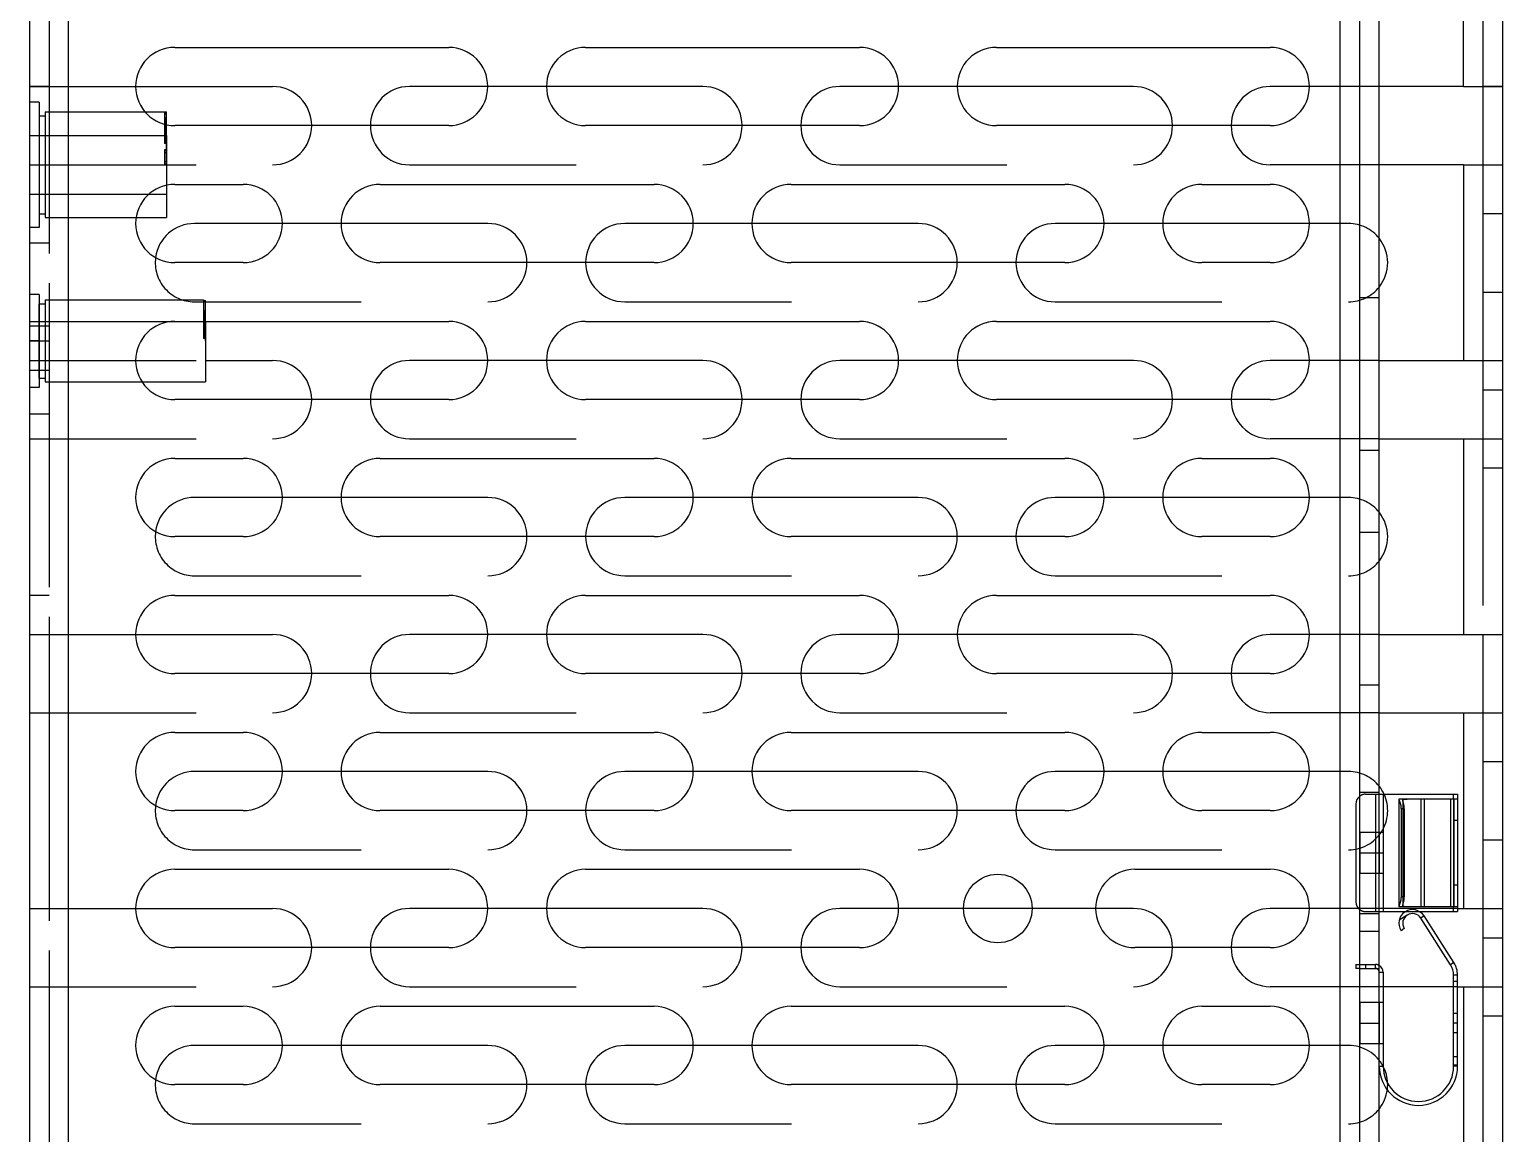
# Model space of a CAD drawing. Header units: millimetres. Extents: x 0 to 8948, y -1340 to 1100.
# Drawn here: x 4561 to 4636.3, y 637.1 to 693.5 of the extents above; entities that cross this region are included whole.
import ezdxf

# ---------------------------------------------------------------- set-up
doc = ezdxf.new("R2010")
doc.units = ezdxf.units.MM
doc.header["$LTSCALE"] = 85.25
doc.linetypes.add('HIDDEN', pattern=[0.2, 0.1, -0.1])
doc.layers.get('0').update_dxf_attribs({"linetype": 'CONTINUOUS'})
doc.layers.add('02___PRT_ALL_AXES', color=7, linetype='CONTINUOUS')
doc.layers.add('DEFAULT_2', color=8, linetype='HIDDEN')

msp = doc.modelspace()

# ---------------------------------------------------------------- linework, layer by layer
at = {"color": 3, "linetype": 'Continuous'}
for p, q in [((4628.959, 473.114), (4628.959, 728.614)), ((4562.959, 489.614), (4562.959, 698.614)), ((4627.959, 552.369), (4627.959, 698.614)), ((4560.959, 697.614), (4560.959, 490.614)), ((4568.388, 692.614), (4582.388, 692.614)), ((4589.388, 692.614), (4603.388, 692.614)), ((4610.388, 692.614), (4624.388, 692.614)), ((4582.388, 688.614), (4568.388, 688.614)), ((4603.388, 688.614), (4589.388, 688.614)), ((4624.388, 688.614), (4610.388, 688.614)), ((4568.388, 685.614), (4571.888, 685.614)), ((4578.888, 685.614), (4592.888, 685.614)), ((4599.888, 685.614), (4613.888, 685.614)), ((4620.888, 685.614), (4624.388, 685.614)), ((4571.888, 681.614), (4568.388, 681.614)), ((4592.888, 681.614), (4578.888, 681.614)), ((4613.888, 681.614), (4599.888, 681.614)), ((4624.388, 681.614), (4620.888, 681.614)), ((4568.388, 678.614), (4582.388, 678.614)), ((4589.388, 678.614), (4603.388, 678.614)), ((4610.388, 678.614), (4624.388, 678.614)), ((4635.259, 676.614), (4635.259, 672.614)), ((4582.388, 674.614), (4568.388, 674.614)), ((4603.388, 674.614), (4589.388, 674.614)), ((4624.388, 674.614), (4610.388, 674.614)), ((4568.388, 671.614), (4571.888, 671.614)), ((4578.888, 671.614), (4592.888, 671.614)), ((4599.888, 671.614), (4613.888, 671.614)), ((4620.888, 671.614), (4624.388, 671.614)), ((4571.888, 667.614), (4568.388, 667.614)), ((4592.888, 667.614), (4578.888, 667.614)), ((4613.888, 667.614), (4599.888, 667.614)), ((4624.388, 667.614), (4620.888, 667.614)), ((4568.388, 664.614), (4582.388, 664.614)), ((4589.388, 664.614), (4603.388, 664.614)), ((4610.388, 664.614), (4624.388, 664.614)), ((4635.259, 662.614), (4635.259, 658.614)), ((4582.388, 660.614), (4568.388, 660.614)), ((4603.388, 660.614), (4589.388, 660.614)), ((4624.388, 660.614), (4610.388, 660.614)), ((4568.388, 657.614), (4571.888, 657.614)), ((4578.888, 657.614), (4592.888, 657.614)), ((4599.888, 657.614), (4613.888, 657.614)), ((4620.888, 657.614), (4624.388, 657.614)), ((4633.959, 654.454), (4633.959, 648.454)), ((4571.888, 653.614), (4568.388, 653.614)), ((4592.888, 653.614), (4578.888, 653.614)), ((4613.888, 653.614), (4599.888, 653.614)), ((4624.388, 653.614), (4620.888, 653.614)), ((4630.959, 654.187), (4630.959, 648.721)), ((4633.959, 654.204), (4630.977, 654.204)), ((4632.249, 654.204), (4632.249, 648.704)), ((4633.77, 654.204), (4633.77, 648.704)), ((4568.388, 650.614), (4582.388, 650.614)), ((4589.388, 650.614), (4603.388, 650.614)), ((4617.459, 650.614), (4624.388, 650.614)), ((4633.959, 648.704), (4630.977, 648.704)), ((4635.259, 648.614), (4635.259, 644.614)), ((4633.77, 645.85), (4632.249, 648.231)), ((4582.388, 646.614), (4568.388, 646.614)), ((4603.388, 646.614), (4589.388, 646.614)), ((4624.388, 646.614), (4617.459, 646.614)), ((4628.959, 645.554), (4628.759, 645.554)), ((4633.959, 640.554), (4633.959, 645.204)), ((4568.388, 643.614), (4571.888, 643.614)), ((4578.888, 643.614), (4592.888, 643.614)), ((4599.888, 643.614), (4613.888, 643.614)), ((4620.888, 643.614), (4624.388, 643.614)), ((4571.888, 639.614), (4568.388, 639.614)), ((4592.888, 639.614), (4578.888, 639.614)), ((4613.888, 639.614), (4599.888, 639.614)), ((4624.388, 639.614), (4620.888, 639.614))]:
    msp.add_line(p, q, dxfattribs=at)
at = {"color": 7, "linetype": 'Continuous'}
for p, q in [((4629.959, 608.614), (4629.959, 702.614)), ((4634.259, 690.614), (4634.259, 702.614)), ((4636.259, 702.614), (4636.259, 690.614)), ((4566.397, 690.614), (4573.388, 690.614)), ((4584.38, 690.614), (4580.388, 690.614)), ((4595.388, 690.614), (4587.397, 690.614)), ((4605.38, 690.614), (4602.388, 690.614)), ((4617.388, 690.614), (4608.397, 690.614)), ((4634.259, 690.614), (4636.259, 690.614)), ((4567.859, 689.308), (4567.859, 689.296)), ((4567.859, 689.308), (4567.959, 689.308)), ((4567.859, 689.296), (4567.959, 689.296)), ((4567.959, 688.666), (4567.959, 689.314)), ((4567.859, 688.973), (4567.859, 688.881)), ((4567.859, 688.973), (4567.959, 688.973)), ((4567.959, 688.965), (4567.859, 688.965)), ((4567.959, 688.921), (4567.859, 688.921)), ((4567.959, 688.908), (4567.859, 688.908)), ((4567.959, 688.905), (4567.859, 688.905)), ((4567.859, 688.881), (4567.959, 688.881)), ((4634.259, 686.614), (4634.259, 676.614)), ((4634.259, 686.614), (4636.259, 686.614)), ((4636.259, 686.614), (4636.259, 620.284)), ((4573.88, 683.614), (4569.388, 683.614)), ((4584.388, 683.614), (4576.897, 683.614)), ((4594.88, 683.614), (4591.388, 683.614)), ((4606.388, 683.614), (4597.897, 683.614)), ((4615.88, 683.614), (4613.388, 683.614)), ((4626.38, 683.614), (4618.897, 683.614)), ((4569.959, 677.614), (4569.959, 678.614)), ((4569.859, 678.359), (4569.859, 678.276)), ((4569.859, 678.359), (4569.959, 678.359)), ((4569.959, 678.341), (4569.859, 678.341)), ((4569.859, 678.276), (4569.959, 678.276)), ((4569.959, 676.614), (4573.388, 676.614)), ((4584.38, 676.614), (4580.388, 676.614)), ((4595.388, 676.614), (4587.397, 676.614)), ((4605.38, 676.614), (4602.388, 676.614)), ((4617.388, 676.614), (4608.397, 676.614)), ((4626.38, 676.614), (4624.388, 676.614)), ((4629.959, 676.614), (4636.259, 676.614)), ((4629.959, 672.614), (4636.259, 672.614)), ((4634.259, 672.614), (4634.259, 662.614)), ((4573.88, 669.614), (4569.388, 669.614)), ((4584.388, 669.614), (4576.897, 669.614)), ((4594.88, 669.614), (4591.388, 669.614)), ((4606.388, 669.614), (4597.897, 669.614)), ((4615.88, 669.614), (4613.388, 669.614)), ((4626.38, 669.614), (4618.897, 669.614)), ((4566.397, 662.614), (4573.388, 662.614)), ((4584.38, 662.614), (4580.388, 662.614)), ((4595.388, 662.614), (4587.397, 662.614)), ((4605.38, 662.614), (4602.388, 662.614)), ((4617.388, 662.614), (4608.397, 662.614)), ((4626.38, 662.614), (4624.388, 662.614)), ((4629.959, 662.614), (4636.259, 662.614)), ((4629.959, 658.614), (4636.259, 658.614)), ((4634.259, 658.614), (4634.259, 648.614)), ((4573.88, 655.614), (4569.388, 655.614)), ((4584.388, 655.614), (4576.897, 655.614)), ((4594.88, 655.614), (4591.388, 655.614)), ((4606.388, 655.614), (4597.897, 655.614)), ((4615.88, 655.614), (4613.388, 655.614)), ((4626.38, 655.614), (4618.897, 655.614)), ((4629.959, 654.454), (4633.959, 654.454)), ((4630.159, 654.454), (4630.159, 648.454)), ((4633.759, 654.204), (4633.759, 654.454)), ((4628.759, 653.954), (4628.759, 648.954)), ((4566.397, 648.614), (4573.388, 648.614)), ((4584.38, 648.614), (4580.388, 648.614)), ((4595.388, 648.614), (4587.397, 648.614)), ((4605.38, 648.614), (4602.388, 648.614)), ((4612.2, 648.614), (4608.719, 648.614)), ((4617.388, 648.614), (4615.47, 648.614)), ((4626.38, 648.614), (4624.388, 648.614)), ((4629.959, 648.454), (4631.301, 648.454)), ((4632.013, 648.454), (4633.959, 648.454)), ((4633.759, 648.454), (4633.759, 648.704)), ((4633.959, 648.614), (4636.259, 648.614)), ((4631.39, 648.276), (4630.977, 648.012)), ((4631.238, 647.585), (4631.069, 647.477)), ((4632.249, 648.231), (4632.081, 648.123)), ((4633.602, 645.742), (4632.081, 648.123)), ((4628.759, 645.754), (4628.759, 645.554)), ((4628.759, 645.754), (4628.959, 645.754)), ((4629.959, 645.354), (4630.159, 645.354)), ((4630.159, 645.354), (4630.159, 640.554)), ((4633.77, 645.85), (4633.602, 645.742)), ((4633.759, 644.614), (4630.159, 644.614)), ((4633.759, 640.554), (4633.759, 645.204)), ((4633.959, 645.204), (4633.759, 645.204)), ((4633.959, 644.614), (4636.259, 644.614)), ((4634.259, 644.614), (4634.259, 634.614)), ((4573.88, 641.614), (4569.388, 641.614)), ((4584.388, 641.614), (4576.897, 641.614)), ((4594.88, 641.614), (4591.388, 641.614)), ((4606.388, 641.614), (4597.897, 641.614)), ((4615.88, 641.614), (4613.388, 641.614)), ((4626.38, 641.614), (4618.897, 641.614)), ((4633.759, 641.054), (4633.959, 641.054)), ((4629.959, 640.554), (4630.159, 640.554)), ((4633.759, 640.621), (4633.959, 640.621)), ((4633.959, 640.554), (4633.759, 640.554))]:
    msp.add_line(p, q, dxfattribs=at)
at = {"color": 3, "linetype": 'Continuous'}
for centre, radius, start, end in [((4568.388, 690.614), 2, 90, 270), ((4582.388, 690.614), 2, 270, 90), ((4589.388, 690.614), 2, 90, 270), ((4603.388, 690.614), 2, 270, 90), ((4610.388, 690.614), 2, 90, 270), ((4624.388, 690.614), 2, 270, 90), ((4568.388, 683.614), 2, 90, 270), ((4571.888, 683.614), 2, 270, 90), ((4578.888, 683.614), 2, 90, 270), ((4592.888, 683.614), 2, 270, 90), ((4599.888, 683.614), 2, 90, 270), ((4613.888, 683.614), 2, 270, 90), ((4620.888, 683.614), 2, 90, 270), ((4624.388, 683.614), 2, 270, 90), ((4568.388, 676.614), 2, 90, 270), ((4582.388, 676.614), 2, 270, 90), ((4589.388, 676.614), 2, 90, 270), ((4603.388, 676.614), 2, 270, 90), ((4610.388, 676.614), 2, 90, 270), ((4624.388, 676.614), 2, 270, 90), ((4568.388, 669.614), 2, 90, 270), ((4571.888, 669.614), 2, 270, 90), ((4578.888, 669.614), 2, 90, 270), ((4592.888, 669.614), 2, 270, 90), ((4599.888, 669.614), 2, 90, 270), ((4613.888, 669.614), 2, 270, 90), ((4620.888, 669.614), 2, 90, 270), ((4624.388, 669.614), 2, 270, 90), ((4568.388, 662.614), 2, 90, 270), ((4582.388, 662.614), 2, 270, 90), ((4589.388, 662.614), 2, 90, 270), ((4603.388, 662.614), 2, 270, 90), ((4610.388, 662.614), 2, 90, 270), ((4624.388, 662.614), 2, 270, 90), ((4568.388, 655.614), 2, 90, 270), ((4571.888, 655.614), 2, 270, 90), ((4578.888, 655.614), 2, 90, 270), ((4592.888, 655.614), 2, 270, 90), ((4599.888, 655.614), 2, 90, 270), ((4613.888, 655.614), 2, 270, 90), ((4620.888, 655.614), 2, 90, 270), ((4624.388, 655.614), 2, 270, 90), ((4568.388, 648.614), 2, 90, 270), ((4582.388, 648.614), 2, 270, 90), ((4589.388, 648.614), 2, 90, 270), ((4603.388, 648.614), 2, 270, 90), ((4617.459, 648.614), 2, 90, 270), ((4624.388, 648.614), 2, 270, 90), ((4631.659, 647.854), 0.7, 32.57236, 212.57236), ((4632.759, 645.204), 1.2, 0, 32.57236), ((4568.388, 641.614), 2, 90, 270), ((4571.888, 641.614), 2, 270, 90), ((4578.888, 641.614), 2, 90, 270), ((4592.888, 641.614), 2, 270, 90), ((4599.888, 641.614), 2, 90, 270), ((4613.888, 641.614), 2, 270, 90), ((4620.888, 641.614), 2, 90, 270), ((4624.388, 641.614), 2, 270, 90), ((4631.959, 640.554), 2, 180, 0)]:
    msp.add_arc(centre, radius, start, end, dxfattribs=at)
at = {"color": 7, "linetype": 'Continuous'}
for centre, radius, start, end in [((4573.388, 688.614), 2, 0, 90), ((4580.388, 688.614), 2, 90, 180), ((4595.388, 688.614), 2, 0, 90), ((4602.388, 688.614), 2, 90, 180), ((4617.388, 688.614), 2, 0, 90), ((4569.388, 681.614), 2, 90, 172.45665), ((4584.388, 681.614), 2, 0, 90), ((4591.388, 681.614), 2, 90, 180), ((4606.388, 681.614), 2, 0, 90), ((4613.388, 681.614), 2, 90, 180), ((4628.388, 681.614), 2, 321.87082, 38.12918), ((4573.388, 674.614), 2, 0, 90), ((4580.388, 674.614), 2, 90, 180), ((4595.388, 674.614), 2, 0, 90), ((4602.388, 674.614), 2, 90, 180), ((4617.388, 674.614), 2, 0, 90), ((4624.388, 674.614), 2, 90, 180), ((4569.388, 667.614), 2, 90, 172.45665), ((4584.388, 667.614), 2, 0, 90), ((4591.388, 667.614), 2, 90, 180), ((4606.388, 667.614), 2, 0, 90), ((4613.388, 667.614), 2, 90, 180), ((4628.388, 667.614), 2, 321.87082, 38.12918), ((4573.388, 660.614), 2, 0, 90), ((4580.388, 660.614), 2, 90, 180), ((4595.388, 660.614), 2, 0, 90), ((4602.388, 660.614), 2, 90, 180), ((4617.388, 660.614), 2, 0, 90), ((4624.388, 660.614), 2, 90, 180), ((4569.388, 653.614), 2, 90, 172.45665), ((4584.388, 653.614), 2, 0, 90), ((4591.388, 653.614), 2, 90, 180), ((4606.388, 653.614), 2, 0, 90), ((4613.388, 653.614), 2, 90, 180), ((4628.388, 653.614), 2, 24.89222, 38.12918), ((4629.259, 653.954), 0.5, 126.98741, 180), ((4573.388, 646.614), 2, 0, 90), ((4580.388, 646.614), 2, 90, 180), ((4595.388, 646.614), 2, 0, 90), ((4602.388, 646.614), 2, 90, 180), ((4617.388, 646.614), 2, 0, 90), ((4624.388, 646.614), 2, 90, 180), ((4629.259, 648.954), 0.5, 180, 233.01259), ((4631.659, 647.854), 0.5, 32.57236, 212.57236), ((4629.759, 645.354), 0.4, 0, 59.64444), ((4632.759, 645.204), 1, 0, 32.57236), ((4569.388, 639.614), 2, 90, 172.45665), ((4584.388, 639.614), 2, 0, 90), ((4591.388, 639.614), 2, 90, 180), ((4606.388, 639.614), 2, 0, 90), ((4613.388, 639.614), 2, 90, 180), ((4631.959, 640.554), 1.8, 180, 0), ((4628.388, 639.614), 2, 2.41313, 27.43654), ((4628.388, 639.614), 2, 321.87082, 352.55613)]:
    msp.add_arc(centre, radius, start, end, dxfattribs=at)
at = {"color": 3, "linetype": 'Continuous'}
for points, knots in [([(4630.977, 654.204), (4630.972, 654.204), (4630.962, 654.203), (4630.959, 654.193), (4630.959, 654.189)], [0, 0, 0, 0, 0.522737, 1, 1, 1, 1]), ([(4630.959, 648.72), (4630.959, 648.715), (4630.962, 648.705), (4630.972, 648.704), (4630.977, 648.704)], [0, 0, 0, 0, 0.477267, 1, 1, 1, 1])]:
    msp.add_open_spline(points, degree=3, knots=knots, dxfattribs=at)
at = {"layer": '02___PRT_ALL_AXES', "color": 8, "linetype": 'HIDDEN'}
for p, q in [((4560.959, 690.614), (4560.959, 564.614)), ((4561.959, 690.614), (4560.959, 690.614)), ((4561.959, 690.614), (4561.959, 564.614)), ((4629.959, 690.614), (4626.38, 690.614)), ((4636.259, 690.614), (4635.259, 690.614)), ((4561.759, 689.314), (4566.879, 689.314)), ((4560.959, 688.114), (4567.959, 688.114)), ((4567.959, 688.114), (4567.959, 685.563)), ((4560.959, 686.614), (4561.959, 686.614)), ((4629.959, 686.614), (4624.388, 686.614)), ((4635.259, 686.614), (4636.259, 686.614)), ((4560.959, 685.114), (4567.959, 685.114)), ((4561.759, 683.914), (4566.418, 683.914)), ((4635.259, 684.114), (4635.259, 671.114)), ((4636.259, 684.114), (4635.259, 684.114)), ((4636.259, 684.114), (4636.259, 671.114)), ((4561.959, 682.614), (4560.959, 682.614)), ((4635.259, 680.114), (4636.259, 680.114)), ((4561.459, 675.719), (4561.459, 679.509)), ((4561.459, 679.509), (4561.759, 679.509)), ((4561.759, 679.709), (4561.759, 675.519)), ((4561.759, 679.709), (4569.859, 679.709)), ((4560.959, 678.614), (4569.959, 678.614)), ((4569.959, 678.614), (4569.959, 677.614)), ((4561.959, 678.364), (4560.959, 678.364)), ((4560.959, 677.614), (4561.959, 677.614)), ((4560.959, 676.614), (4569.959, 676.614)), ((4560.959, 676.114), (4561.959, 676.114)), ((4561.459, 675.719), (4561.759, 675.719)), ((4561.759, 675.519), (4566.724, 675.519)), ((4635.259, 675.114), (4636.259, 675.114)), ((4561.959, 673.864), (4560.959, 673.864)), ((4636.259, 671.114), (4635.259, 671.114)), ((4561.959, 664.614), (4560.959, 664.614)), ((4635.259, 656.114), (4635.259, 643.114)), ((4636.259, 656.114), (4635.259, 656.114)), ((4636.259, 656.114), (4636.259, 643.114)), ((4628.959, 652.504), (4628.959, 650.404)), ((4630.159, 652.504), (4628.959, 652.504)), ((4629.959, 652.504), (4629.959, 650.404)), ((4630.159, 652.504), (4630.159, 650.404)), ((4635.259, 652.114), (4636.259, 652.114)), ((4628.959, 651.454), (4630.159, 651.454)), ((4630.159, 650.404), (4628.959, 650.404)), ((4635.259, 647.114), (4636.259, 647.114)), ((4628.959, 643.804), (4628.959, 641.704)), ((4630.159, 643.804), (4628.959, 643.804)), ((4629.959, 643.804), (4629.959, 641.704)), ((4630.159, 643.804), (4630.159, 641.704)), ((4636.259, 643.114), (4635.259, 643.114)), ((4628.959, 642.754), (4629.959, 642.754)), ((4630.159, 641.704), (4628.959, 641.704))]:
    msp.add_line(p, q, dxfattribs=at)
at = {"layer": '02___PRT_ALL_AXES', "color": 7, "linetype": 'Continuous'}
for p, q in [((4626.38, 690.614), (4624.388, 690.614)), ((4634.259, 690.614), (4629.959, 690.614)), ((4636.259, 690.614), (4636.259, 686.614)), ((4566.879, 689.314), (4567.959, 689.314)), ((4634.259, 686.614), (4629.959, 686.614)), ((4567.959, 685.563), (4567.959, 683.914)), ((4566.418, 683.914), (4567.959, 683.914)), ((4569.959, 677.614), (4569.959, 675.519)), ((4566.724, 675.519), (4569.959, 675.519))]:
    msp.add_line(p, q, dxfattribs=at)
at = {"layer": '02___PRT_ALL_AXES', "color": 3, "linetype": 'Continuous'}
msp.add_line((4635.259, 690.614), (4635.259, 686.614), dxfattribs=at)
msp.add_circle((4610.459, 648.614), 1.75, dxfattribs=at)
at = {"layer": '02___PRT_ALL_AXES', "color": 7, "linetype": 'Continuous'}
msp.add_arc((4624.388, 688.614), 2, 90, 180, dxfattribs=at)
at = {"layer": '02___PRT_ALL_AXES', "color": 8, "linetype": 'HIDDEN'}
msp.add_arc((4624.388, 688.614), 2, 180, 270, dxfattribs=at)
at = {"layer": 'DEFAULT_2', "color": 8, "linetype": 'HIDDEN'}
for p, q in [((4635.259, 715.614), (4635.259, 690.614)), ((4561.959, 697.614), (4561.959, 490.614)), ((4560.959, 690.614), (4566.397, 690.614)), ((4587.397, 690.614), (4584.38, 690.614)), ((4608.397, 690.614), (4605.38, 690.614)), ((4561.459, 689.814), (4560.959, 689.814)), ((4561.459, 689.814), (4561.459, 683.414)), ((4561.459, 689.114), (4561.759, 689.114)), ((4561.759, 689.314), (4561.759, 683.914)), ((4567.859, 689.312), (4567.859, 689.308)), ((4567.859, 689.312), (4567.959, 689.312)), ((4567.859, 689.3), (4567.959, 689.3)), ((4567.859, 689.296), (4567.859, 688.973)), ((4567.859, 689.254), (4567.959, 689.254)), ((4567.859, 689.225), (4567.959, 689.225)), ((4567.959, 689.201), (4567.859, 689.201)), ((4567.959, 689.002), (4567.859, 689.002)), ((4567.959, 688.998), (4567.859, 688.998)), ((4567.959, 688.996), (4567.859, 688.996)), ((4567.959, 688.893), (4567.859, 688.893)), ((4567.859, 688.881), (4567.859, 687.697)), ((4567.959, 688.869), (4567.859, 688.869)), ((4567.959, 688.867), (4567.859, 688.867)), ((4567.959, 688.824), (4567.859, 688.824)), ((4567.959, 688.805), (4567.859, 688.805)), ((4567.959, 688.745), (4567.859, 688.745)), ((4567.959, 688.733), (4567.859, 688.733)), ((4567.959, 688.693), (4567.859, 688.693)), ((4567.959, 688.676), (4567.859, 688.676)), ((4567.959, 688.635), (4567.859, 688.635)), ((4567.959, 688.6), (4567.859, 688.6)), ((4567.959, 688.588), (4567.859, 688.588)), ((4567.959, 688.549), (4567.859, 688.549)), ((4567.959, 688.548), (4567.859, 688.548)), ((4567.959, 688.534), (4567.859, 688.534)), ((4567.959, 688.515), (4567.859, 688.515)), ((4567.959, 688.505), (4567.859, 688.505)), ((4567.959, 688.495), (4567.859, 688.495)), ((4567.959, 688.475), (4567.859, 688.475)), ((4567.959, 688.464), (4567.859, 688.464)), ((4567.959, 688.461), (4567.859, 688.461)), ((4567.959, 688.459), (4567.859, 688.459)), ((4567.959, 688.454), (4567.859, 688.454)), ((4567.959, 688.433), (4567.859, 688.433)), ((4567.959, 688.4), (4567.859, 688.4)), ((4567.959, 688.399), (4567.859, 688.399)), ((4567.959, 688.383), (4567.859, 688.383)), ((4567.959, 688.37), (4567.859, 688.37)), ((4567.959, 688.366), (4567.859, 688.366)), ((4567.959, 688.346), (4567.859, 688.346)), ((4567.959, 688.332), (4567.859, 688.332)), ((4567.959, 688.332), (4567.859, 688.332)), ((4567.959, 688.324), (4567.859, 688.324)), ((4567.959, 688.288), (4567.859, 688.288)), ((4567.959, 688.285), (4567.859, 688.285)), ((4567.959, 688.274), (4567.859, 688.274)), ((4567.959, 688.274), (4567.859, 688.274)), ((4567.959, 688.256), (4567.859, 688.256)), ((4567.959, 688.255), (4567.859, 688.255)), ((4567.959, 686.614), (4567.959, 688.666)), ((4567.959, 688.209), (4567.859, 688.209)), ((4567.959, 688.184), (4567.859, 688.184)), ((4567.959, 688.179), (4567.859, 688.179)), ((4567.959, 688.175), (4567.859, 688.175)), ((4567.959, 688.143), (4567.859, 688.143)), ((4567.959, 688.141), (4567.859, 688.141)), ((4567.959, 688.126), (4567.859, 688.126)), ((4567.959, 688.11), (4567.859, 688.11)), ((4567.959, 688.105), (4567.859, 688.105)), ((4567.959, 688.089), (4567.859, 688.089)), ((4567.959, 688.083), (4567.859, 688.083)), ((4567.959, 688.082), (4567.859, 688.082)), ((4567.959, 688.078), (4567.859, 688.078)), ((4567.959, 688.06), (4567.859, 688.06)), ((4567.959, 688.027), (4567.859, 688.027)), ((4567.959, 688.017), (4567.859, 688.017)), ((4567.959, 688.003), (4567.859, 688.003)), ((4567.959, 687.997), (4567.859, 687.997)), ((4567.959, 687.983), (4567.859, 687.983)), ((4567.959, 687.936), (4567.859, 687.936)), ((4567.959, 687.931), (4567.859, 687.931)), ((4567.959, 687.907), (4567.859, 687.907)), ((4567.959, 687.897), (4567.859, 687.897)), ((4567.959, 687.883), (4567.859, 687.883)), ((4567.959, 687.873), (4567.859, 687.873)), ((4567.959, 687.848), (4567.859, 687.848)), ((4567.959, 687.844), (4567.859, 687.844)), ((4567.959, 687.797), (4567.859, 687.797)), ((4567.959, 687.763), (4567.859, 687.763)), ((4567.959, 687.702), (4567.859, 687.702)), ((4567.959, 687.697), (4567.859, 687.697)), ((4567.859, 687.375), (4567.859, 686.62)), ((4567.959, 687.375), (4567.859, 687.375)), ((4567.859, 687.364), (4567.959, 687.364)), ((4567.959, 687.352), (4567.859, 687.352)), ((4567.859, 687.245), (4567.959, 687.245)), ((4567.959, 686.765), (4567.859, 686.765)), ((4560.959, 686.614), (4573.388, 686.614)), ((4567.959, 686.644), (4567.859, 686.644)), ((4567.959, 686.62), (4567.859, 686.62)), ((4580.388, 686.614), (4595.388, 686.614)), ((4602.388, 686.614), (4617.388, 686.614)), ((4635.259, 686.614), (4635.259, 676.614)), ((4561.459, 684.114), (4561.759, 684.114)), ((4561.459, 683.414), (4560.959, 683.414)), ((4576.897, 683.614), (4573.88, 683.614)), ((4597.897, 683.614), (4594.88, 683.614)), ((4618.897, 683.614), (4615.88, 683.614)), ((4628.388, 683.614), (4626.38, 683.614)), ((4561.459, 679.989), (4560.959, 679.989)), ((4561.459, 679.989), (4561.459, 675.239)), ((4569.388, 679.614), (4584.388, 679.614)), ((4569.859, 679.709), (4569.859, 678.359)), ((4569.859, 679.685), (4569.959, 679.685)), ((4569.859, 679.664), (4569.959, 679.664)), ((4569.959, 679.612), (4569.859, 679.612)), ((4569.959, 679.596), (4569.859, 679.596)), ((4569.959, 679.592), (4569.859, 679.592)), ((4569.959, 678.614), (4569.959, 679.685)), ((4591.388, 679.614), (4606.388, 679.614)), ((4613.388, 679.614), (4628.388, 679.614)), ((4628.959, 679.834), (4629.959, 679.834)), ((4569.859, 679.165), (4569.959, 679.165)), ((4569.959, 679.143), (4569.859, 679.143)), ((4569.959, 679.11), (4569.859, 679.11)), ((4569.959, 679.104), (4569.859, 679.104)), ((4569.959, 679.084), (4569.859, 679.084)), ((4569.959, 679.08), (4569.859, 679.08)), ((4569.859, 679.076), (4569.959, 679.076)), ((4569.959, 679.076), (4569.859, 679.076)), ((4569.959, 679.059), (4569.859, 679.059)), ((4569.959, 678.996), (4569.859, 678.996)), ((4569.959, 678.992), (4569.859, 678.992)), ((4569.959, 678.964), (4569.859, 678.964)), ((4569.959, 678.962), (4569.859, 678.962)), ((4569.959, 678.953), (4569.859, 678.953)), ((4569.959, 678.95), (4569.859, 678.95)), ((4569.959, 678.938), (4569.859, 678.938)), ((4569.959, 678.936), (4569.859, 678.936)), ((4569.959, 678.935), (4569.859, 678.935)), ((4569.959, 678.933), (4569.859, 678.933)), ((4569.959, 678.928), (4569.859, 678.928)), ((4569.959, 678.904), (4569.859, 678.904)), ((4569.959, 678.897), (4569.859, 678.897)), ((4569.959, 678.893), (4569.859, 678.893)), ((4569.959, 678.885), (4569.859, 678.885)), ((4569.959, 678.873), (4569.859, 678.873)), ((4569.959, 678.869), (4569.859, 678.869)), ((4569.959, 678.867), (4569.859, 678.867)), ((4569.859, 678.852), (4569.959, 678.852)), ((4569.959, 678.849), (4569.859, 678.849)), ((4569.959, 678.84), (4569.859, 678.84)), ((4569.959, 678.832), (4569.859, 678.832)), ((4569.959, 678.816), (4569.859, 678.816)), ((4569.959, 678.814), (4569.859, 678.814)), ((4569.959, 678.78), (4569.859, 678.78)), ((4569.959, 678.772), (4569.859, 678.772)), ((4569.959, 678.766), (4569.859, 678.766)), ((4569.959, 678.748), (4569.859, 678.748)), ((4569.959, 678.735), (4569.859, 678.735)), ((4569.959, 678.727), (4569.859, 678.727)), ((4569.959, 678.725), (4569.859, 678.725)), ((4569.959, 678.724), (4569.859, 678.724)), ((4569.959, 678.722), (4569.859, 678.722)), ((4569.859, 678.713), (4569.959, 678.713)), ((4569.959, 678.71), (4569.859, 678.71)), ((4569.959, 678.708), (4569.859, 678.708)), ((4569.959, 678.655), (4569.859, 678.655)), ((4569.959, 678.64), (4569.859, 678.64)), ((4569.959, 678.555), (4569.859, 678.555)), ((4569.959, 678.553), (4569.859, 678.553)), ((4569.959, 678.525), (4569.859, 678.525)), ((4569.959, 678.485), (4569.859, 678.485)), ((4569.959, 678.457), (4569.859, 678.457)), ((4569.959, 678.455), (4569.859, 678.455)), ((4569.959, 678.453), (4569.859, 678.453)), ((4569.859, 678.453), (4569.959, 678.453)), ((4569.959, 678.448), (4569.859, 678.448)), ((4569.959, 678.437), (4569.859, 678.437)), ((4569.959, 678.428), (4569.859, 678.428)), ((4569.959, 678.423), (4569.859, 678.423)), ((4569.959, 678.393), (4569.859, 678.393)), ((4569.959, 678.353), (4569.859, 678.353)), ((4569.959, 678.351), (4569.859, 678.351)), ((4569.959, 678.346), (4569.859, 678.346)), ((4569.959, 678.337), (4569.859, 678.337)), ((4569.859, 678.335), (4569.959, 678.335)), ((4569.959, 678.335), (4569.859, 678.335)), ((4569.959, 678.296), (4569.859, 678.296)), ((4569.959, 678.291), (4569.859, 678.291)), ((4569.859, 678.276), (4569.859, 677.741)), ((4569.959, 678.266), (4569.859, 678.266)), ((4569.959, 678.255), (4569.859, 678.255)), ((4569.959, 678.239), (4569.859, 678.239)), ((4569.959, 678.235), (4569.859, 678.235)), ((4569.959, 678.223), (4569.859, 678.223)), ((4569.959, 678.173), (4569.859, 678.173)), ((4569.959, 678.162), (4569.859, 678.162)), ((4569.959, 678.157), (4569.859, 678.157)), ((4569.959, 678.146), (4569.859, 678.146)), ((4569.959, 678.102), (4569.859, 678.102)), ((4569.959, 678.096), (4569.859, 678.096)), ((4569.959, 678.084), (4569.859, 678.084)), ((4569.959, 678.054), (4569.859, 678.054)), ((4569.959, 678.052), (4569.859, 678.052)), ((4569.959, 678.041), (4569.859, 678.041)), ((4569.959, 678.036), (4569.859, 678.036)), ((4569.959, 678.033), (4569.859, 678.033)), ((4569.959, 678.023), (4569.859, 678.023)), ((4569.959, 677.982), (4569.859, 677.982)), ((4569.959, 677.966), (4569.859, 677.966)), ((4569.959, 677.962), (4569.859, 677.962)), ((4569.959, 677.959), (4569.859, 677.959)), ((4569.959, 677.943), (4569.859, 677.943)), ((4569.959, 677.92), (4569.859, 677.92)), ((4569.959, 677.907), (4569.859, 677.907)), ((4569.959, 677.905), (4569.859, 677.905)), ((4569.959, 677.902), (4569.859, 677.902)), ((4569.959, 677.891), (4569.859, 677.891)), ((4569.959, 677.862), (4569.859, 677.862)), ((4569.959, 677.861), (4569.859, 677.861)), ((4569.959, 677.852), (4569.859, 677.852)), ((4569.959, 677.846), (4569.859, 677.846)), ((4569.959, 677.845), (4569.859, 677.845)), ((4569.959, 677.822), (4569.859, 677.822)), ((4569.959, 677.81), (4569.859, 677.81)), ((4569.959, 677.775), (4569.859, 677.775)), ((4569.959, 677.772), (4569.859, 677.772)), ((4569.959, 677.745), (4569.859, 677.745)), ((4569.959, 677.741), (4569.859, 677.741)), ((4561.459, 677.614), (4560.959, 677.614)), ((4560.959, 676.614), (4569.959, 676.614)), ((4587.397, 676.614), (4584.38, 676.614)), ((4608.397, 676.614), (4605.38, 676.614)), ((4629.959, 676.614), (4626.38, 676.614)), ((4561.459, 675.239), (4560.959, 675.239)), ((4560.959, 672.614), (4573.388, 672.614)), ((4580.388, 672.614), (4595.388, 672.614)), ((4602.388, 672.614), (4617.388, 672.614)), ((4629.959, 672.614), (4624.388, 672.614)), ((4635.259, 672.614), (4635.259, 662.614)), ((4628.959, 672.034), (4629.959, 672.034)), ((4576.897, 669.614), (4573.88, 669.614)), ((4597.897, 669.614), (4594.88, 669.614)), ((4618.897, 669.614), (4615.88, 669.614)), ((4628.388, 669.614), (4626.38, 669.614)), ((4628.959, 667.834), (4629.959, 667.834)), ((4569.388, 665.614), (4584.388, 665.614)), ((4591.388, 665.614), (4606.388, 665.614)), ((4613.388, 665.614), (4628.388, 665.614)), ((4560.959, 662.614), (4566.397, 662.614)), ((4587.397, 662.614), (4584.38, 662.614)), ((4608.397, 662.614), (4605.38, 662.614)), ((4629.959, 662.614), (4626.38, 662.614)), ((4628.959, 660.034), (4629.959, 660.034)), ((4560.959, 658.614), (4573.388, 658.614)), ((4580.388, 658.614), (4595.388, 658.614)), ((4602.388, 658.614), (4617.388, 658.614)), ((4629.959, 658.614), (4624.388, 658.614)), ((4635.259, 658.614), (4635.259, 648.614)), ((4576.897, 655.614), (4573.88, 655.614)), ((4597.897, 655.614), (4594.88, 655.614)), ((4618.897, 655.614), (4615.88, 655.614)), ((4628.388, 655.614), (4626.38, 655.614)), ((4628.959, 654.554), (4629.959, 654.554)), ((4629.259, 654.454), (4629.959, 654.454)), ((4629.759, 654.454), (4629.759, 648.454)), ((4631.069, 653.704), (4631.069, 649.204)), ((4631.238, 653.704), (4631.069, 653.704)), ((4631.159, 654.146), (4631.159, 648.763)), ((4631.238, 653.704), (4631.238, 649.204)), ((4632.081, 654.204), (4632.081, 648.704)), ((4633.602, 654.204), (4633.602, 648.704)), ((4633.759, 654.204), (4633.759, 648.704)), ((4633.959, 653.104), (4633.759, 653.104)), ((4569.388, 651.614), (4584.388, 651.614)), ((4591.388, 651.614), (4606.388, 651.614)), ((4613.388, 651.614), (4628.388, 651.614)), ((4631.238, 649.204), (4631.069, 649.204)), ((4633.959, 649.804), (4633.759, 649.804)), ((4560.959, 648.614), (4566.397, 648.614)), ((4587.397, 648.614), (4584.38, 648.614)), ((4608.719, 648.614), (4605.38, 648.614)), ((4615.47, 648.614), (4612.2, 648.614)), ((4633.959, 648.614), (4626.38, 648.614)), ((4628.959, 648.354), (4629.959, 648.354)), ((4629.259, 648.454), (4629.959, 648.454)), ((4631.301, 648.454), (4632.013, 648.454)), ((4628.959, 647.454), (4629.959, 647.454)), ((4628.959, 645.754), (4629.759, 645.754)), ((4628.959, 645.554), (4629.759, 645.554)), ((4629.259, 645.754), (4629.259, 645.554)), ((4629.759, 645.554), (4629.759, 645.754)), ((4629.759, 645.554), (4629.959, 645.554)), ((4560.959, 644.614), (4573.388, 644.614)), ((4580.388, 644.614), (4595.388, 644.614)), ((4602.388, 644.614), (4617.388, 644.614)), ((4630.159, 644.614), (4624.388, 644.614)), ((4633.759, 644.904), (4633.959, 644.904)), ((4633.959, 644.614), (4633.759, 644.614)), ((4635.259, 644.614), (4635.259, 634.614)), ((4633.959, 643.254), (4633.759, 643.254)), ((4633.959, 642.754), (4633.759, 642.754)), ((4576.897, 641.614), (4573.88, 641.614)), ((4597.897, 641.614), (4594.88, 641.614)), ((4618.897, 641.614), (4615.88, 641.614)), ((4628.388, 641.614), (4626.38, 641.614)), ((4633.959, 642.254), (4633.759, 642.254)), ((4633.759, 640.604), (4633.959, 640.604)), ((4569.388, 637.614), (4584.388, 637.614)), ((4591.388, 637.614), (4606.388, 637.614)), ((4613.388, 637.614), (4628.388, 637.614))]:
    msp.add_line(p, q, dxfattribs=at)
for centre, radius, start, end in [((4573.388, 688.614), 2, 270, 0), ((4580.388, 688.614), 2, 180, 270), ((4595.388, 688.614), 2, 270, 0), ((4602.388, 688.614), 2, 180, 270), ((4617.388, 688.614), 2, 270, 0), ((4628.388, 681.614), 2, 38.12918, 90), ((4569.388, 681.614), 2, 172.45665, 270), ((4584.388, 681.614), 2, 270, 0), ((4591.388, 681.614), 2, 180, 270), ((4606.388, 681.614), 2, 270, 0), ((4613.388, 681.614), 2, 180, 270), ((4628.388, 681.614), 2, 270, 321.87082), ((4573.388, 674.614), 2, 270, 0), ((4580.388, 674.614), 2, 180, 270), ((4595.388, 674.614), 2, 270, 0), ((4602.388, 674.614), 2, 180, 270), ((4617.388, 674.614), 2, 270, 0), ((4624.388, 674.614), 2, 180, 270), ((4628.388, 667.614), 2, 38.12918, 90), ((4569.388, 667.614), 2, 172.45665, 270), ((4584.388, 667.614), 2, 270, 0), ((4591.388, 667.614), 2, 180, 270), ((4606.388, 667.614), 2, 270, 0), ((4613.388, 667.614), 2, 180, 270), ((4628.388, 667.614), 2, 270, 321.87082), ((4573.388, 660.614), 2, 270, 0), ((4580.388, 660.614), 2, 180, 270), ((4595.388, 660.614), 2, 270, 0), ((4602.388, 660.614), 2, 180, 270), ((4617.388, 660.614), 2, 270, 0), ((4624.388, 660.614), 2, 180, 270), ((4628.388, 653.614), 2, 38.12918, 90), ((4628.388, 653.614), 2, 270, 24.89222), ((4629.259, 653.954), 0.5, 90, 126.98741), ((4569.388, 653.614), 2, 172.45665, 270), ((4584.388, 653.614), 2, 270, 0), ((4591.388, 653.614), 2, 180, 270), ((4606.388, 653.614), 2, 270, 0), ((4613.388, 653.614), 2, 180, 270), ((4629.259, 648.954), 0.5, 233.01259, 270), ((4573.388, 646.614), 2, 270, 0), ((4580.388, 646.614), 2, 180, 270), ((4595.388, 646.614), 2, 270, 0), ((4602.388, 646.614), 2, 180, 270), ((4617.388, 646.614), 2, 270, 0), ((4624.388, 646.614), 2, 180, 270), ((4629.759, 645.354), 0.4, 59.64444, 90), ((4629.759, 645.354), 0.2, 0, 90), ((4628.388, 639.614), 2, 27.43654, 90), ((4569.388, 639.614), 2, 172.45665, 270), ((4584.388, 639.614), 2, 270, 0), ((4591.388, 639.614), 2, 180, 270), ((4606.388, 639.614), 2, 270, 0), ((4613.388, 639.614), 2, 180, 270), ((4628.388, 639.614), 2, 352.55613, 2.41313), ((4628.388, 639.614), 2, 270, 321.87082)]:
    msp.add_arc(centre, radius, start, end, dxfattribs=at)
for points, knots in [([(4630.959, 654.189), (4630.959, 654.181), (4630.965, 654.16), (4630.978, 654.124), (4630.997, 654.075), (4631.018, 654.016), (4631.039, 653.946), (4631.062, 653.842), (4631.069, 653.76), (4631.069, 653.704)], [0, 0, 0, 0, 0.048777, 0.126631, 0.232204, 0.360894, 0.50706, 0.665315, 1, 1, 1, 1]), ([(4631.159, 654.147), (4631.159, 654.155), (4631.16, 654.169), (4631.173, 654.187), (4631.194, 654.196), (4631.234, 654.203), (4631.3, 654.204), (4631.357, 654.204), (4631.39, 654.204)], [0, 0, 0, 0, 0.085825, 0.158361, 0.239652, 0.343146, 0.626359, 1, 1, 1, 1]), ([(4631.238, 653.704), (4631.238, 653.75), (4631.231, 653.839), (4631.205, 653.962), (4631.179, 654.052), (4631.163, 654.111), (4631.159, 654.136), (4631.159, 654.147)], [0, 0, 0, 0, 0.304966, 0.591282, 0.833148, 0.927348, 1, 1, 1, 1]), ([(4631.069, 649.204), (4631.069, 649.148), (4631.062, 649.066), (4631.039, 648.962), (4631.018, 648.893), (4630.997, 648.833), (4630.978, 648.785), (4630.965, 648.748), (4630.959, 648.728), (4630.959, 648.72)], [0, 0, 0, 0, 0.334684, 0.492938, 0.639104, 0.767793, 0.873367, 0.951222, 1, 1, 1, 1]), ([(4631.159, 648.761), (4631.159, 648.772), (4631.163, 648.797), (4631.179, 648.857), (4631.205, 648.946), (4631.231, 649.069), (4631.238, 649.158), (4631.238, 649.204)], [0, 0, 0, 0, 0.072654, 0.166856, 0.40872, 0.695035, 1, 1, 1, 1]), ([(4631.39, 648.704), (4631.357, 648.704), (4631.3, 648.704), (4631.234, 648.705), (4631.194, 648.712), (4631.173, 648.722), (4631.16, 648.74), (4631.159, 648.754), (4631.159, 648.761)], [0, 0, 0, 0, 0.373642, 0.656853, 0.760346, 0.841637, 0.914173, 1, 1, 1, 1])]:
    msp.add_open_spline(points, degree=3, knots=knots, dxfattribs=at)

doc.saveas('drawing.dxf')
